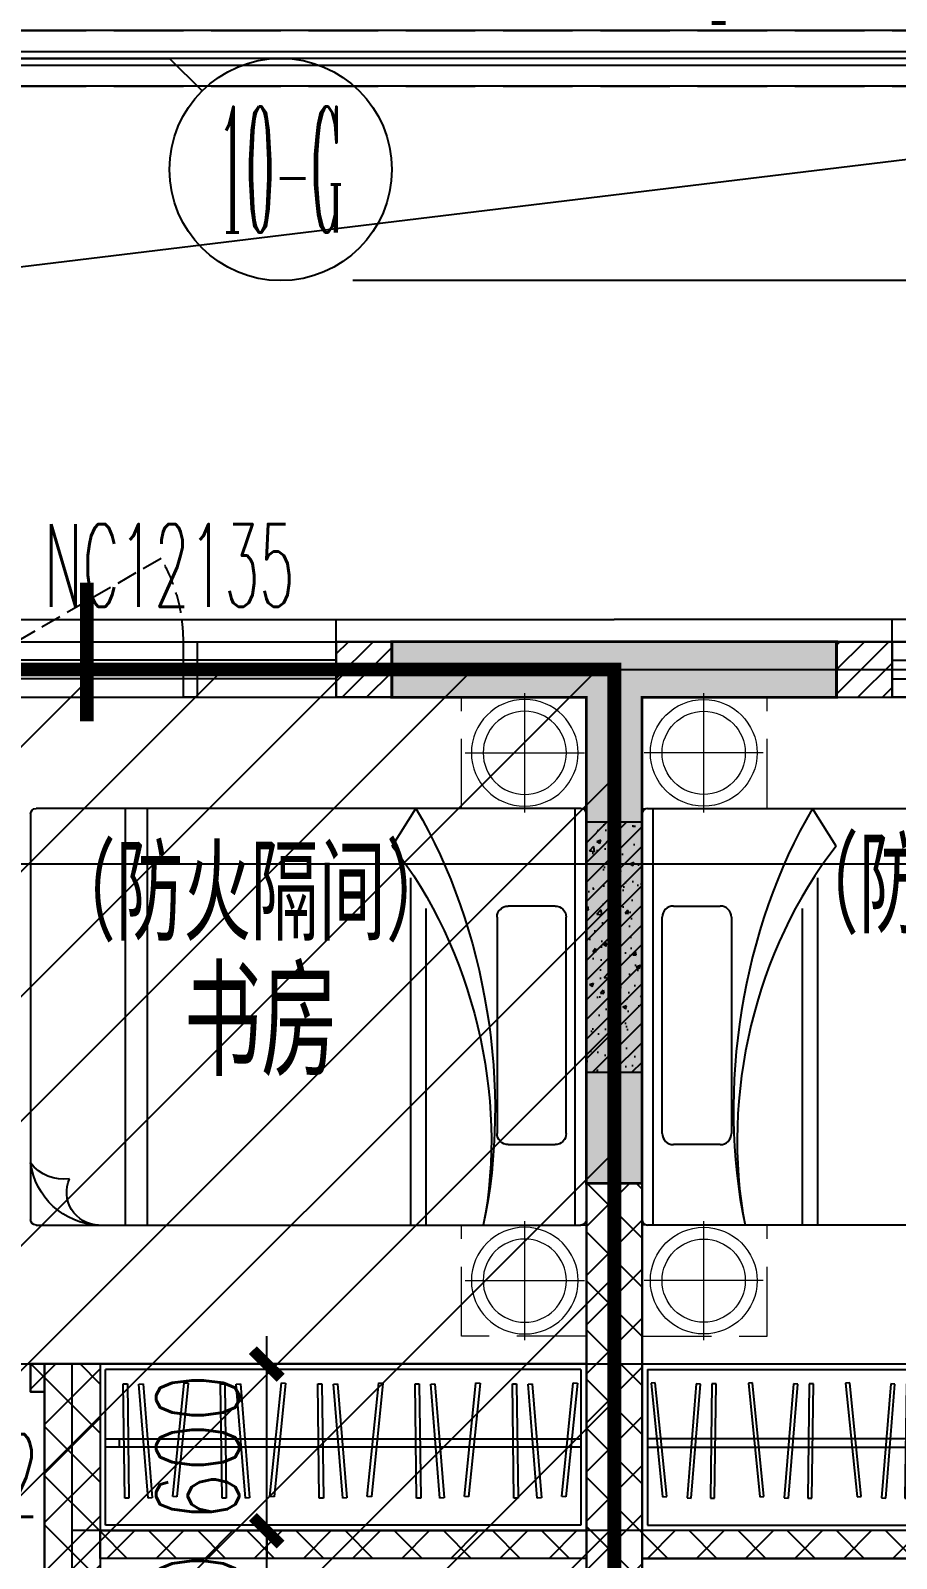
# Model space of a CAD drawing. Header units: millimetres. Extents: x 815519 to 890079, y 147095 to 251022.
# Drawn here: x 834519 to 837635, y 157595 to 163096 of the extents above; entities that cross this region are included whole.
import ezdxf
from ezdxf.enums import TextEntityAlignment as Align

# ---------------------------------------------------------------- set-up
doc = ezdxf.new("R2010")
doc.units = ezdxf.units.MM
doc.header["$LTSCALE"] = 1000
for name, pattern in [('__DASH', [0.35, 0.25, -0.1]), ('DASH', [0.35, 0.25, -0.1]), ('DOTE', [61.468, 50.8, -5.08, 0.508, -5.08])]:
    doc.linetypes.add(name, pattern=pattern)
doc.layers.get('Defpoints').update_dxf_attribs({"color": 1})
for name, color, linetype in [('000-深灰', 8, 'Continuous'), ('A-WIND（门窗）', 155, 'Continuous'), ('AXIS', 3, 'Continuous'), ('AXIS_TEXT', 7, 'Continuous'), ('DIM_IDEN', 3, 'Continuous'), ('DOOR_FIRE_TEXT', 7, 'Continuous'), ('HANDRAIL', 3, 'Continuous'), ('PC_预制外墙', 11, 'Continuous'), ('PC_预制外墙填充', 252, 'Continuous'), ('PUB_DIM', 3, 'Continuous'), ('PUB_HATCH', 8, 'Continuous'), ('PUB_TEXT', 7, 'Continuous'), ('SURFACE', 6, 'Continuous'), ('WALL', 2, 'Continuous'), ('WINDOW', 4, 'Continuous'), ('WINDOW_TEXT', 7, 'Continuous'), ('家具', 47, 'Continuous'), ('屋面索引', 6, 'Continuous'), ('总内隔墙', 30, 'Continuous'), ('梁虚线', 134, 'DASH'), ('看线', 163, 'Continuous'), ('砼墙', 3, 'Continuous')]:
    doc.layers.add(name, color=color, linetype=linetype)
doc.layers.add('DOTE', color=1, linetype='DOTE', plot=False)
doc.layers.add('FF-活动家具', color=33, linetype='Continuous', lineweight=0)
doc.styles.add('_TCH_AXIS', font='COMPLEX', dxfattribs={"bigfont": 'GBCBIG'})
doc.styles.add('_TCH_DIM_T3', font='SIMPLEX.shx', dxfattribs={"width": 0.7, "bigfont": 'GBCBIG.shx'})
doc.styles.add('_TCH_LABEL', font='COMPLEX', dxfattribs={"bigfont": 'GBCBIG'})
doc.styles.add('_TCH_WINDOW', font='SIMPLEX', dxfattribs={"height": 3.5, "bigfont": 'GBCBIG'})
doc.styles.add('COMPLEX', font='COMPLEX')
doc.dimstyles.new('_TCH_ARCH&&100', dxfattribs={"dimtxt": 297.5, "dimasz": 100, "dimexe": 250, "dimexo": 300, "dimgap": 100, "dimtad": 1, "dimdec": 0, "dimzin": 0, "dimdsep": 46, "dimtxsty": '_TCH_DIM_T3', "dimblk": 'ARCHTICK', "dimcen": 0.09, "dimclrt": 7, "dimazin": 2, "dimtfac": 1, "dimtdec": 0, "dimtix": 1, "dimtmove": 2, "dimatfit": 3, "dimfxl": 1, "dimtolj": 1, "dimtzin": 0, "dimarcsym": 0})

# ---------------------------------------------------------------- blocks, each defined once
blk = doc.blocks.new('_AXISO')
blk.add_circle((0, 0), 0.5)
at = {"layer": 'AXIS_TEXT', "style": 'COMPLEX', "width": 1.041667}
blk.add_attdef('A', text='', height=0.56, dxfattribs=at).set_placement((-0.25, -0.28), (0.25, -0.28), align=Align.FIT)
blk = doc.blocks.new('_ArchTick')
at = {"color": 0, "linetype": 'ByBlock', "const_width": 0.4}
blk.add_lwpolyline([(-0.5, -0.5), (0.5, 0.5)], dxfattribs=at)
blk = doc.blocks.new('*D714')
at = {"layer": 'Defpoints', "color": 0, "transparency": 16777216}
for p in [(-355382.9, 349650), (-354583.1, 349650), (-355382.9, 348950)]:
    blk.add_point(p, dxfattribs=at)
at = {"layer": 'PUB_DIM', "color": 0, "lineweight": -2, "transparency": 16777216}
for p, q in [((-354583.1, 349650), (-354583.1, 349750)), ((-355082.9, 349650), (-354333.1, 349650)), ((-354583.1, 348950), (-354583.1, 349650)), ((-355082.9, 348950), (-354333.1, 348950)), ((-354583.1, 348950), (-354583.1, 348850))]:
    blk.add_line(p, q, dxfattribs=at)
at = {"layer": 'PUB_DIM', "color": 0, "lineweight": -2, "transparency": 16777216, "xscale": 100, "yscale": 100, "zscale": 100}
for p, rotation in [((-354583.1, 349650), 270), ((-354583.1, 348950), 90)]:
    blk.add_blockref('_ArchTick', p, dxfattribs=dict(at, rotation=rotation))
at = {"layer": 'PUB_DIM', "color": 7, "transparency": 16777216, "insert": (-354831.8, 349300), "char_height": 297.5, "attachment_point": 5, "rotation": 90, "style": '_TCH_DIM_T3'}
blk.add_mtext('\\A1;700', dxfattribs=at)
blk = doc.blocks.new('*D715')
at = {"layer": 'Defpoints', "color": 0, "transparency": 16777216}
for p in [(-355382.9, 350250), (-354583.1, 350250), (-355382.9, 349650)]:
    blk.add_point(p, dxfattribs=at)
at = {"layer": 'PUB_DIM', "color": 0, "lineweight": -2, "transparency": 16777216}
for p, q in [((-354583.1, 350250), (-354583.1, 350350)), ((-355082.9, 350250), (-354333.1, 350250)), ((-354583.1, 349650), (-354583.1, 350250)), ((-355082.9, 349650), (-354333.1, 349650)), ((-354583.1, 349650), (-354583.1, 349550))]:
    blk.add_line(p, q, dxfattribs=at)
at = {"layer": 'PUB_DIM', "color": 0, "lineweight": -2, "transparency": 16777216, "xscale": 100, "yscale": 100, "zscale": 100}
for p, rotation in [((-354583.1, 350250), 270), ((-354583.1, 349650), 90)]:
    blk.add_blockref('_ArchTick', p, dxfattribs=dict(at, rotation=rotation))
at = {"layer": 'PUB_DIM', "color": 7, "transparency": 16777216, "insert": (-354831.8, 349950), "char_height": 297.5, "attachment_point": 5, "rotation": 90, "style": '_TCH_DIM_T3'}
blk.add_mtext('\\A1;600', dxfattribs=at)
blk = doc.blocks.new('$WINLIB2D$00000001')
for p, q in [((-0.5, 0.5), (0.5, 0.5)), ((-0.5, 0.5), (-0.5, -0.5)), ((0.5, -0.5), (0.5, 0.5)), ((0.5, 0.1667), (-0.5, 0.1667)), ((0.5, -0.1667), (-0.5, -0.1667)), ((-0.5, -0.5), (0.5, -0.5))]:
    blk.add_line(p, q)
blk = doc.blocks.new('3A户型-平面')
at = {"layer": 'A-WIND（门窗）', "linetype": 'DASH', "ltscale": 0.3}
blk.add_line((1074700.6, -1138121), (1074181, -1138421), dxfattribs=at)
at = {"layer": 'A-WIND（门窗）'}
blk.add_lwpolyline([(1074831, -1138421), (1074831, -1138621), (1074781, -1138621), (1074781, -1138421)], close=True, dxfattribs=at)
at = {"layer": 'A-WIND（门窗）', "linetype": 'DASH', "ltscale": 0.3}
blk.add_arc((1074181, -1138421), 600, 0, 30, dxfattribs=at)
at = {"layer": 'SURFACE'}
for p, q in [((1072951, -1138341), (1076331, -1138341)), ((1075331, -1138421), (1075331, -1138341))]:
    blk.add_line(p, q, dxfattribs=at)
at = {"layer": 'WALL'}
for p, q in [((1076331, -1138421), (1075331, -1138421)), ((1075331, -1138421), (1075331, -1138621)), ((1076331, -1138421), (1076481, -1138421)), ((1075331, -1138621), (1076231, -1138621)), ((1076231, -1138621), (1076231, -1141621)), ((1076431, -1138621), (1076431, -1141721)), ((1076431, -1138621), (1076481, -1138621)), ((1074481.2, -1141021), (1074231, -1141021)), ((1074231, -1141021), (1074231, -1141121)), ((1074481.2, -1141021), (1074481.2, -1141621)), ((1074231, -1141121), (1074281.2, -1141121)), ((1074281.2, -1141121), (1074281.2, -1141721)), ((1074481.2, -1141621), (1076231, -1141621)), ((1074281.2, -1141721), (1074281.2, -1142221)), ((1076431, -1141721), (1076431, -1144921))]:
    blk.add_line(p, q, dxfattribs=at)
at = {"layer": 'WINDOW'}
ref = blk.add_blockref('$WINLIB2D$00000001', (1074731, -1138521), dxfattribs=dict(at, xscale=1200, yscale=-200, zscale=1200, rotation=5.502837954355176e-10))
ref.add_attrib('A', 'NC12135', (1074279.5, -1138294.8), dxfattribs={"layer": 'WINDOW_TEXT', "height": 297.5, "style": '_TCH_WINDOW', "width": 0.494118})
at = {"layer": 'DOOR_FIRE_TEXT', "style": '_TCH_WINDOW', "width": 0.494118}
blk.add_text('0922', height=297.5, dxfattribs=at).set_placement((1073755, -1141571))
blk = doc.blocks.new('3A户型-平面-反')
at = {"layer": 'SURFACE'}
for p, q in [((-117806.8, 131880), (-121186.8, 131880)), ((-120186.8, 131800), (-120186.8, 131880))]:
    blk.add_line(p, q, dxfattribs=at)
at = {"layer": 'WALL'}
for p, q in [((-121186.8, 131800), (-121336.8, 131800)), ((-120186.8, 131800), (-121186.8, 131800)), ((-120186.8, 131600), (-120186.8, 131800)), ((-121286.8, 131600), (-121336.8, 131600)), ((-121286.8, 131600), (-121286.8, 128500)), ((-121086.8, 131600), (-121086.8, 128600)), ((-121086.8, 131600), (-120186.8, 131600)), ((-119337, 128600), (-121086.8, 128600)), ((-121286.8, 128500), (-121286.8, 125300)), ((-119337, 128500), (-121086.8, 128500)), ((-121086.8, 128500), (-121086.8, 125300))]:
    blk.add_line(p, q, dxfattribs=at)
at = {"layer": 'WINDOW', "xscale": 1200, "yscale": 200, "zscale": 1200, "rotation": 179.9999999994455}
blk.add_blockref('$WINLIB2D$00000001', (-119586.8, 131700), dxfattribs=at)
blk = doc.blocks.new('10#楼-房间功能')
at = {"layer": 'PUB_TEXT', "color": 1, "style": '_TCH_LABEL'}
for p in [(-352696.2, 411811), (-355369.7, 411784.5)]:
    blk.add_text('（防火隔间）', height=337.59, dxfattribs=at).set_placement(p)
at = {"layer": 'PUB_TEXT', "style": '_TCH_LABEL'}
blk.add_text('书房', height=385.82, dxfattribs=at).set_placement((-354881.3, 411296.7))
blk = doc.blocks.new('A$C388B4B4C')
at = {"layer": 'FF-活动家具'}
for p, q in [((228, 428.9), (228, 0)), ((13.6, 214.4), (442.5, 214.4))]:
    blk.add_line(p, q, dxfattribs=at)
at = {"layer": 'FF-活动家具', "linetype": 'DASH'}
blk.add_lwpolyline([(0, 414.4), (0, 14.4), (450, 14.4), (450, 414.4)], close=True, dxfattribs=at)
at = {"layer": 'FF-活动家具'}
for radius in [192, 149.7]:
    blk.add_circle((228, 214.4, 0), radius, dxfattribs=at)
blk = doc.blocks.new('3A-左户家具')
at = {"layer": '家具'}
for p, q in [((-506728.5, 388780), (-506728.5, 387320)), ((-504748.5, 388800), (-506708.5, 388800)), ((-506387, 387300), (-506387, 388800)), ((-506308.3, 387300), (-506308.3, 388800)), ((-505427, 388664.4), (-505342, 388800)), ((-504768.5, 387300), (-504768.5, 388800)), ((-504728.5, 387320), (-504728.5, 388780)), ((-505360.6, 387300), (-505360.6, 388549.6)), ((-505305.4, 387300), (-505305.4, 388439.3)), ((-504841.3, 388448.4), (-505010, 388448.4)), ((-505050, 388408.4), (-505050, 387629.8)), ((-504801.3, 387629.8), (-504801.3, 388408.4)), ((-505010, 387589.8), (-504841.3, 387589.8)), ((-506708.5, 387300), (-504748.5, 387300)), ((-504728.5, 386800), (-506478.5, 386800)), ((-506478.5, 386800), (-506478.5, 386200)), ((-504748.5, 386780), (-506458.5, 386780)), ((-506458.5, 386220), (-506458.5, 386780)), ((-504748.5, 386780), (-504748.5, 386220)), ((-504728.5, 386800), (-504728.5, 386200)), ((-506395, 386728.2), (-506380, 386728.4)), ((-506389.6, 386317.1), (-506395, 386728.2)), ((-506380, 386728.4), (-506374.6, 386317.3)), ((-506338.7, 386727.1), (-506323.7, 386728.1)), ((-506305.4, 386317.1), (-506338.7, 386727.1)), ((-506323.7, 386728.1), (-506290.5, 386318.2)), ((-506217.2, 386323.4), (-506176, 386732.5)), ((-506161.1, 386731), (-506202.3, 386321.9)), ((-506176, 386732.5), (-506161.1, 386731)), ((-506045, 386728.2), (-506030, 386728.4)), ((-506039.6, 386317.1), (-506045, 386728.2)), ((-506030, 386728.4), (-506024.6, 386317.3)), ((-505988.7, 386727.1), (-505973.7, 386728.1)), ((-505955.4, 386317.1), (-505988.7, 386727.1)), ((-505973.7, 386728.1), (-505940.5, 386318.2)), ((-505867.2, 386323.4), (-505826, 386732.5)), ((-505811.1, 386731), (-505852.3, 386321.9)), ((-505826, 386732.5), (-505811.1, 386731)), ((-505695, 386728.2), (-505680, 386728.4)), ((-505689.6, 386317.1), (-505695, 386728.2)), ((-505680, 386728.4), (-505674.6, 386317.3)), ((-505638.7, 386727.1), (-505623.7, 386728.1)), ((-505605.4, 386317.1), (-505638.7, 386727.1)), ((-505623.7, 386728.1), (-505590.5, 386318.2)), ((-505517.2, 386323.4), (-505476, 386732.5)), ((-505461.1, 386731), (-505502.3, 386321.9)), ((-505476, 386732.5), (-505461.1, 386731)), ((-505345, 386728.2), (-505330, 386728.4)), ((-505339.6, 386317.1), (-505345, 386728.2)), ((-505330, 386728.4), (-505324.6, 386317.3)), ((-505288.7, 386727.1), (-505273.7, 386728.1)), ((-505255.4, 386317.1), (-505288.7, 386727.1)), ((-505273.7, 386728.1), (-505240.5, 386318.2)), ((-505167.2, 386323.4), (-505126, 386732.5)), ((-505111.1, 386731), (-505152.3, 386321.9)), ((-505126, 386732.5), (-505111.1, 386731)), ((-504995, 386728.2), (-504980, 386728.4)), ((-504989.6, 386317.1), (-504995, 386728.2)), ((-504980, 386728.4), (-504974.6, 386317.3)), ((-504938.7, 386727.1), (-504923.7, 386728.1)), ((-504905.4, 386317.1), (-504938.7, 386727.1)), ((-504923.7, 386728.1), (-504890.5, 386318.2)), ((-504817.2, 386323.4), (-504776, 386732.5)), ((-504761.1, 386731), (-504802.3, 386321.9)), ((-504776, 386732.5), (-504761.1, 386731)), ((-506458.5, 386530), (-504748.5, 386530)), ((-504748.5, 386500), (-506458.5, 386500)), ((-506408.2, 386500), (-506408.2, 386530)), ((-506374.6, 386317.3), (-506389.6, 386317.1)), ((-506290.5, 386318.2), (-506305.4, 386317.1)), ((-506202.3, 386321.9), (-506217.2, 386323.4)), ((-506024.6, 386317.3), (-506039.6, 386317.1)), ((-505940.5, 386318.2), (-505955.4, 386317.1)), ((-505852.3, 386321.9), (-505867.2, 386323.4)), ((-505674.6, 386317.3), (-505689.6, 386317.1)), ((-505590.5, 386318.2), (-505605.4, 386317.1)), ((-505502.3, 386321.9), (-505517.2, 386323.4)), ((-505324.6, 386317.3), (-505339.6, 386317.1)), ((-505240.5, 386318.2), (-505255.4, 386317.1)), ((-505152.3, 386321.9), (-505167.2, 386323.4)), ((-504974.6, 386317.3), (-504989.6, 386317.1)), ((-504890.5, 386318.2), (-504905.4, 386317.1)), ((-504802.3, 386321.9), (-504817.2, 386323.4)), ((-506478.5, 386200), (-504728.5, 386200)), ((-504748.5, 386220), (-506458.5, 386220))]:
    blk.add_line(p, q, dxfattribs=at)
at = {"layer": '家具', "extrusion": (0, 0, -1)}
for centre, major_axis, ratio, start_param, end_param in [((-506708.5, 388780), (14.1, 14.1), 1, 3.926991, 5.497787), ((-505958.2, 387929.1), (-225.3, 1406.2), 0.620308, 1.005864, 2.131234), ((-504748.5, 388780), (-14.1, 14.1), 1, 0.785398, 2.356194), ((-505981.5, 387808.8), (-295.2, 1237.2), 0.696485, 0.984646, 2.153189), ((-505010, 388408.4), (-28.3, 28.3), 1, 5.497787, 7.068583), ((-504841.3, 388408.4), (28.3, 28.3), 1, -0.785398, 0.785398), ((-505010, 387629.8), (28.3, 28.3), 1, 2.356194, 3.926991), ((-504841.3, 387629.8), (-28.3, 28.3), 1, 2.356194, 3.926991), ((-506609.9, 387615.5), (106.1, 106.1), 1, 2.212162, 3.268401), ((-506472.9, 387557.5), (182.3, 182.3), 1, 2.401586, 3.795472), ((-506480.3, 387418.4), (-83.8, 83.8), 1, 3.963084, 5.921309), ((-506708.5, 387320), (-14.1, 14.1), 1, 3.926991, 5.497787), ((-504748.5, 387320), (14.1, 14.1), 1, 0.785398, 2.356194)]:
    blk.add_ellipse(centre, major_axis=major_axis, ratio=ratio, start_param=start_param, end_param=end_param, dxfattribs=at)
at = {"layer": 'FF-活动家具', "linetype": 'DASH', "xscale": -1, "rotation": 180}
for p in [(-505178.5, 389214.4), (-505178.5, 387314.4)]:
    blk.add_blockref('A$C388B4B4C', p, dxfattribs=at)
blk = doc.blocks.new('10#-剪力墙-初')
at = {"layer": 'PUB_HATCH'}
blk.add_hatch(color=256, dxfattribs=at).paths.add_polyline_path([(666012.9, -144950.9), (666212.9, -144950.9), (666212.9, -143200.9), (666912.9, -143200.9), (666912.9, -143000.9), (665312.9, -143000.9), (665312.9, -143200.9), (666012.9, -143200.9)])
at = {"layer": '砼墙', "color": 5, "ltscale": 1, "const_width": 10}
blk.add_lwpolyline([(666012.9, -144950.9), (666012.9, -143200.9), (665312.9, -143200.9), (665312.9, -143000.9), (666212.9, -143000.9), (666912.9, -143000.9), (666912.9, -143200.9), (666212.9, -143200.9), (666212.9, -144950.9)], close=True, dxfattribs=at)
blk = doc.blocks.new('10#-标准层-装备式')
at = {"layer": 'PC_预制外墙填充'}
h = blk.add_hatch(dxfattribs=at)
h.set_pattern_fill('ANSI31', color=256, scale=500, style=0)
h.set_pattern_definition([(45, (-572752.71, 434421.08), (-44.194174, 44.194174), [])])
h.paths.add_polyline_path([(198313.5, 539000), (198513.5, 539000), (198513.5, 539600), (198313.5, 539600)])
h.paths.add_polyline_path([(195313.5, 539000), (195113.5, 539000), (195113.5, 539600), (195313.5, 539600)])
h.paths.add_polyline_path([(188313.5, 537000), (188113.5, 537000), (188113.5, 536400), (188313.5, 536400)])
h.paths.add_polyline_path([(183313.5, 536400), (183113.5, 536400), (183113.5, 537000), (183313.5, 537000)])
h.paths.add_polyline_path([(181513.5, 536400), (181513.5, 537000)])
h.paths.add_polyline_path([(181713.5, 537000), (181513.5, 537000), (181513.5, 536400), (181713.5, 536400)])
h.paths.add_polyline_path([(176713.5, 536400), (176513.5, 536400), (176513.5, 537000), (176713.5, 537000)])
h.paths.add_polyline_path([(169313.5, 538000), (169513.5, 538000), (169513.5, 538800), (169313.5, 538800)])
h.paths.add_polyline_path([(165813.5, 538000), (166013.5, 538000), (166013.5, 538800), (165813.5, 538800)])
h.paths.add_polyline_path([(166513.5, 547200), (165813.5, 547200), (165813.5, 547400), (166513.5, 547400)])
h.paths.add_polyline_path([(185513.5, 543700), (185713.5, 543700), (185713.5, 543000), (185513.5, 543000)])
h.paths.add_polyline_path([(179313.5, 543000), (179113.5, 543000), (179113.5, 543700), (179313.5, 543700)])
h.paths.add_polyline_path([(198313.5, 543000), (198513.5, 543000), (198513.5, 541500), (198313.5, 541500)])
h.paths.add_polyline_path([(197613.5, 539000), (197613.5, 538800), (198513.5, 538800), (198513.5, 539000)])
h.paths.add_polyline_path([(196113.5, 538800), (196113.5, 539000), (195113.5, 539000), (195113.5, 538800)])
h.paths.add_polyline_path([(194813.5, 550500), (194813.5, 550700), (194163.5, 550700), (194163.5, 550500)])
h.paths.add_polyline_path([(193013.5, 550700), (193013.5, 550500), (193763.5, 550500), (193763.5, 550700)])
h.paths.add_polyline_path([(191513.5, 550500), (191513.5, 550700), (191013.5, 550700), (191013.5, 550500)])
h.paths.add_polyline_path([(187013.5, 552800.3), (187013.5, 552600), (187913.5, 552600), (187913.5, 552800.3)])
h.paths.add_polyline_path([(185713.5, 549800), (185913.5, 549800), (185913.5, 549900), (185713.5, 549900)])
h.paths.add_polyline_path([(185913.5, 548000), (185713.5, 548000), (185713.5, 547700), (185913.5, 547700)])
h.paths.add_polyline_path([(187213.5, 544400), (187413.5, 544400), (187413.5, 544900), (187213.5, 544900)])
h.paths.add_polyline_path([(187413.5, 543798.4), (187213.5, 543798.4), (187213.5, 543700), (187413.5, 543700)])
h.paths.add_polyline_path([(186313.5, 542800), (186313.5, 543000), (185713.5, 543000), (185713.5, 542800)])
h.paths.add_polyline_path([(186913.5, 543000), (186913.5, 542800), (187013.5, 542800), (187013.5, 543000)])
h.paths.add_polyline_path([(183413.5, 543500), (183413.5, 543700), (183213.5, 543700), (183213.5, 543500)])
h.paths.add_polyline_path([(184613.5, 543700), (184613.5, 543500), (185513.5, 543500), (185513.5, 543700)])
h.paths.add_polyline_path([(181413.5, 543700), (181413.5, 543500), (181613.5, 543500), (181613.5, 543700)])
h.paths.add_polyline_path([(180213.5, 543500), (180213.5, 543700), (179313.5, 543700), (179313.5, 543500)])
h.paths.add_polyline_path([(178513.5, 543000), (178513.5, 542800), (179113.5, 542800), (179113.5, 543000)])
h.paths.add_polyline_path([(177913.5, 542800), (177913.5, 543000), (177813.5, 543000), (177813.5, 542800)])
h.paths.add_polyline_path([(177413.5, 544400), (177613.5, 544400), (177613.5, 544900), (177413.5, 544900)])
h.paths.add_polyline_path([(177613.5, 543800), (177413.5, 543800), (177413.5, 543700), (177613.5, 543700)])
h.paths.add_polyline_path([(178413.5, 549800), (178613.5, 549800), (178613.5, 549900), (178413.5, 549900)])
h.paths.add_polyline_path([(178613.5, 547800), (178413.5, 547800), (178413.5, 547700), (178613.5, 547700)])
h.paths.add_polyline_path([(177313.5, 552600), (177313.5, 552800), (176413.5, 552800), (176413.5, 552600)])
h.paths.add_polyline_path([(172713.5, 550900), (172713.5, 550700), (173613.5, 550700), (173613.5, 550900)])
h.paths.add_polyline_path([(172063.5, 550700), (172063.5, 550900), (171863.5, 550900), (171863.5, 550700)])
h.paths.add_polyline_path([(170763.5, 550600), (170763.5, 550400), (171213.5, 550400), (171213.5, 550600)])
h.paths.add_polyline_path([(168863.5, 550600), (168863.5, 550400), (170163.5, 550400), (170163.5, 550600)])
h.paths.add_polyline_path([(167363.5, 550400), (167363.5, 550600), (167163.5, 550600), (167163.5, 550400)])
h.paths.add_polyline_path([(165813.5, 547000), (166013.5, 547000), (166013.5, 547200), (165813.5, 547200)])
h.paths.add_polyline_path([(166013.5, 545500), (165813.5, 545500), (165813.5, 544700), (166013.5, 544700)])
h.paths.add_polyline_path([(165813.5, 544350), (166013.5, 544350), (166013.5, 544500.1), (165813.5, 544500.1)])
h.paths.add_polyline_path([(166013.5, 543750), (165813.5, 543750), (165813.5, 542800), (166013.5, 542800)])
h.paths.add_polyline_path([(168513.5, 538200), (168513.5, 538000), (169313.5, 538000), (169313.5, 538200)])
h.paths.add_polyline_path([(166713.5, 538000), (166713.5, 538200), (166013.5, 538200), (166013.5, 538000)])
h.paths.add_polyline_path([(172213.5, 539000), (172213.5, 538800), (172413.5, 538800), (172413.5, 539000)])
h.paths.add_polyline_path([(170213.5, 538800), (170213.5, 539000), (170013.5, 539000), (170013.5, 538800)])
h.paths.add_polyline_path([(175813.5, 537200), (175813.5, 537000), (176013.5, 537000), (176013.5, 537200)])
h.paths.add_polyline_path([(173813.5, 537000), (173813.5, 537200), (173613.5, 537200), (173613.5, 537000)])
h.paths.add_polyline_path([(177513.5, 536200), (177513.5, 536400), (176513.5, 536400), (176513.5, 536200)])
h.paths.add_polyline_path([(181163.5, 536400), (181163.5, 536200), (181713.5, 536200), (181713.5, 536400)])
h.paths.add_polyline_path([(179663.5, 536200), (179663.5, 536400), (179013.5, 536400), (179013.5, 536200)])
h.paths.add_polyline_path([(183663.5, 536200), (183663.5, 536400), (183113.5, 536400), (183113.5, 536200)])
h.paths.add_polyline_path([(187313.5, 536400), (187313.5, 536200), (188313.5, 536200), (188313.5, 536400)])
h.paths.add_polyline_path([(185813.5, 536200), (185813.5, 536400), (185163.5, 536400), (185163.5, 536200)])
h.paths.add_polyline_path([(191013.5, 537200), (191013.5, 537000), (191213.5, 537000), (191213.5, 537200)])
h.paths.add_polyline_path([(189013.5, 537000), (189013.5, 537200), (188813.5, 537200), (188813.5, 537000)])
h.paths.add_polyline_path([(194413.5, 539800), (194413.5, 539600), (194613.5, 539600), (194613.5, 539800)])
h.paths.add_polyline_path([(192413.3, 539600), (192413.3, 539800), (192213.5, 539800), (192213.5, 539600)])
h.paths.add_polyline_path([(197613.5, 545900), (197413.5, 545900), (197413.5, 545000), (197613.5, 545000)])
h.paths.add_polyline_path([(197413.5, 546550), (197613.5, 546550), (197613.5, 547300), (197413.5, 547300)])
at = {"layer": 'PC_预制外墙'}
for points in [[(181413.5, 543700), (181613.5, 543700), (181613.5, 543500), (181413.5, 543500), (181413.5, 543700)], [(183413.5, 543700), (183213.5, 543700), (183213.5, 543500), (183413.5, 543500), (183413.5, 543700)]]:
    blk.add_lwpolyline(points, dxfattribs=at)
blk = doc.blocks.new('10#楼-装配式-标准层')
at = {"layer": 'PUB_HATCH'}
h = blk.add_hatch(dxfattribs=at)
h.set_pattern_fill('钢筋混凝土', color=256, scale=20, style=0)
h.set_pattern_definition([(45, (0, 0), (-35.355339, 35.355339), []), (50, (0, 0), (143.452037, -12.550427), [15, -165]), (355, (0, 0), (-27.750267, 150.438427), [12, -132]), (100.4514, (11.95, -1.05), (115.701876, 137.88791), [12.748038, -140.228422]), (46.1842, (0, 40), (213.44821, -33.103803), [22.5, -247.5]), (96.6356, (17.79, 37.24), (186.93254, 194.823574), [19.12206, -210.3426]), (351.1842, (0, 40), (186.93239, 194.82372), [18, -198]), (21, (20, 30), (119.38141, -80.523778), [15, -165]), (326, (20, 30), (48.663066, 145.03001), [12, -132]), (71.4514, (29.95, 23.29), (168.044526, 64.5061), [12.748038, -140.228422]), (37.5, (0, 0), (2.431971, 66.5787708), [0, -130.4, 0, -134, 0, -132.5]), (7.5, (0, 0), (52.6139075, 78.882342), [0, -76.4, 0, -127.4, 0, -50.5]), (327.5, (-44.6, 0), (106.764487, -4.5109743), [0, -50, 0, -156, 0, -207]), (317.5, (-64.6, 0), (116.637234, 20.020996), [0, -65, 0, -103.6, 0, -147])])
h.paths.add_polyline_path([(182313.5, 543050), (182313.5, 542150), (182513.5, 542150), (182513.5, 543050)])
at = {"layer": 'WALL'}
for p, q in [((182313.5, 543050), (182313.5, 542150)), ((182513.5, 543050), (182313.5, 543050)), ((182513.5, 542150), (182513.5, 543050)), ((182313.5, 542150), (182513.5, 542150))]:
    blk.add_line(p, q, dxfattribs=at)
blk = doc.blocks.new('10#-ZPS-填充')
at = {"layer": '总内隔墙', "linetype": 'ByBlock'}
h = blk.add_hatch(dxfattribs=at)
h.set_pattern_fill('ANSI37', color=30, scale=1000)
h.set_pattern_definition([(45, (-1714200.95, 1041073.46), (-88.388348, 88.388348), []), (135, (-1714200.95, 1041073.46), (-88.388348, -88.388348), [])])
h.paths.add_polyline_path([(-213130, 1156175), (-211830, 1156175), (-211830, 1156075), (-213130, 1156075)])
h.paths.add_polyline_path([(-213130, 1155275), (-213030, 1155275), (-213030, 1156074.5), (-213130, 1156074.5)])
h.paths.add_polyline_path([(-214530, 1155275), (-213030, 1155275), (-213030, 1155175), (-214530, 1155175)])
h.paths.add_polyline_path([(-213430, 1153775), (-214530, 1153775), (-214530, 1153875), (-213430, 1153875)])
h.paths.add_polyline_path([(-214530, 1159374.5), (-214630, 1159374.5), (-214630, 1156775), (-214530, 1156775)])
h.paths.add_polyline_path([(-216730, 1153975), (-216930, 1153975), (-216930, 1154625), (-216730, 1154625)])
h.paths.add_polyline_path([(-216730, 1149875), (-216930, 1149875), (-216930, 1153775), (-216730, 1153775)])
h.paths.add_polyline_path([(-216730, 1153773.9), (-217379.9, 1153774.9), (-217379.9, 1153975), (-216730, 1153975)])
h.paths.add_polyline_path([(-222830, 1148775), (-223030, 1148775), (-223030, 1145275), (-222830, 1145275)])
h.paths.add_polyline_path([(-224080.2, 1149975), (-224280.2, 1149975), (-224280.2, 1148675), (-224080.2, 1148675)])
h.paths.add_polyline_path([(-224280.2, 1149375), (-226030, 1149375), (-226030, 1149275), (-224280.2, 1149275)])
h.paths.add_polyline_path([(-226230, 1150625), (-226030, 1150625), (-226030, 1148775), (-226230, 1148775)])
h.paths.add_polyline_path([(-227979.8, 1149375), (-226230, 1149375), (-226230, 1149275), (-227979.8, 1149275)])
h.paths.add_polyline_path([(-227979.8, 1148675), (-228180, 1148675), (-228180, 1149975), (-227979.8, 1149975)])
h.paths.add_polyline_path([(-229230, 1145275), (-229430, 1145275), (-229430, 1148775), (-229230, 1148775)])
h.paths.add_polyline_path([(-235530, 1153775), (-235330, 1153775), (-235330, 1149875), (-235530, 1149875)])
h.paths.add_polyline_path([(-235530, 1153975), (-234880, 1153975), (-234880, 1153775), (-235530, 1153775)])
h.paths.add_polyline_path([(-235530, 1153975), (-235330, 1153975), (-235330, 1154925), (-235530, 1154925)])
h.paths.add_polyline_path([(-239030, 1153675), (-239230, 1153675), (-239230, 1153575), (-239030, 1153575)])
h.paths.add_polyline_path([(-241830, 1156075), (-239230, 1156075), (-239230, 1156175), (-241830, 1156175)])
h.paths.add_polyline_path([(-214530, 1154175), (-214630, 1154175), (-214630, 1153775), (-214530, 1153775)])
h.paths.add_polyline_path([(-214730, 1156775), (-214730, 1156675), (-214530, 1156675), (-214530, 1156775)])
h.paths.add_polyline_path([(-215630, 1156675), (-215630, 1156775), (-216730, 1156775), (-216730, 1156675)])
h.paths.add_polyline_path([(-214630, 1156275), (-214530, 1156275), (-214530, 1156675), (-214630, 1156675)])
h.paths.add_polyline_path([(-214530, 1155375), (-214630, 1155375), (-214630, 1155075), (-214530, 1155075)])
h.paths.add_polyline_path([(-223130, 1149975), (-223130, 1149875), (-223030, 1149875), (-223030, 1149975)])
h.paths.add_polyline_path([(-224030, 1149875), (-224030, 1149975), (-224080.2, 1149975), (-224080.2, 1149875)])
h.paths.add_polyline_path([(-221830, 1148775), (-221830, 1148675), (-220430, 1148675), (-220430, 1148775)])
h.paths.add_polyline_path([(-222730, 1148675), (-222730, 1148775), (-222830, 1148775), (-222830, 1148675)])
h.paths.add_polyline_path([(-224030, 1148675), (-224030, 1148775), (-224080.2, 1148775), (-224080.2, 1148675)])
h.paths.add_polyline_path([(-223130, 1148775), (-223130, 1148675), (-223030, 1148675), (-223030, 1148775)])
h.paths.add_polyline_path([(-229130, 1149875), (-229130, 1149975), (-229230, 1149975), (-229230, 1149875)])
h.paths.add_polyline_path([(-228230, 1149975), (-228230, 1149875), (-228179.8, 1149875), (-228179.8, 1149975)])
h.paths.add_polyline_path([(-228230, 1148775), (-228230, 1148675), (-228179.8, 1148675), (-228179.8, 1148775)])
h.paths.add_polyline_path([(-229130, 1148675), (-229130, 1148775), (-229230, 1148775), (-229230, 1148675)])
h.paths.add_polyline_path([(-229530, 1148775), (-229530, 1148675), (-229430, 1148675), (-229430, 1148775)])
h.paths.add_polyline_path([(-230430, 1148675), (-230430, 1148775), (-231830, 1148775), (-231830, 1148675)])
h.paths.add_polyline_path([(-233730, 1153075), (-233630, 1153075), (-233630, 1153777.9), (-233730, 1153777.9)])
h.paths.add_polyline_path([(-233630, 1152275), (-233730, 1152275), (-233730, 1151675), (-233630, 1151675)])
h.paths.add_polyline_path([(-237030, 1156076.4), (-237030, 1156273.6), (-237130, 1156273.6), (-237130, 1156076.4)])
h.paths.add_polyline_path([(-236230, 1156273.6), (-236230, 1156076.4), (-235530, 1156076.4), (-235530, 1156273.6)])
h.paths.add_polyline_path([(-239130, 1157275), (-239030, 1157275), (-239030, 1157375), (-239130, 1157375)])
h.paths.add_polyline_path([(-239030, 1156375), (-239130, 1156375), (-239130, 1156275), (-239030, 1156275)])
h.paths.add_polyline_path([(-239030, 1151775), (-239230, 1151775), (-239230, 1150875), (-239030, 1150875)])
h.paths.add_polyline_path([(-239230, 1152675), (-239030, 1152675), (-239030, 1152975), (-239230, 1152975)])
h.paths.add_polyline_path([(-218630, 1153075), (-218530, 1153075), (-218530, 1153775), (-218630, 1153775)])
h.paths.add_polyline_path([(-218630, 1151675), (-218530, 1151675), (-218530, 1152275), (-218630, 1152275)], flags=16)
at = {"layer": '总内隔墙', "color": 30, "linetype": 'ByBlock'}
for points in [[(-226230, 1150625), (-226030, 1150625), (-226030, 1148775), (-226230, 1148775)], [(-227979.8, 1148675), (-228180, 1148675), (-228180, 1149975), (-227979.8, 1149975)], [(-227979.8, 1149375), (-226230, 1149375), (-226230, 1149275), (-227979.8, 1149275)], [(-224280.2, 1149375), (-226030, 1149375), (-226030, 1149275), (-224280.2, 1149275)]]:
    blk.add_lwpolyline(points, close=True, dxfattribs=at)
blk.add_lwpolyline([(-228230, 1149975), (-228179.8, 1149975), (-228179.8, 1149875), (-228230, 1149875), (-228230, 1149975)], dxfattribs=at)
blk = doc.blocks.new('DAAB')
at = {"layer": '梁虚线', "ltscale": 1}
for p, q in [((225917.7, -670515.6), (232417.7, -670515.6)), ((225917.7, -670715.6), (232417.7, -670715.6)), ((224517.7, -672715.6), (228317.7, -672715.6)), ((229917.7, -672715.6), (233717.7, -672715.6)), ((224517.7, -672915.6), (228317.7, -672915.6)), ((229917.7, -672915.6), (233717.7, -672915.6)), ((229017.7, -676515.6), (229017.7, -674665.6)), ((229217.7, -676515.6), (229217.7, -674665.6))]:
    blk.add_line(p, q, dxfattribs=at)
blk.add_lwpolyline([(233917.7, -672715.6), (233917.7, -671515.6), (232417.7, -671515.6), (232417.7, -670715.6), (225917.7, -670715.6), (225917.7, -671515.6), (224317.7, -671515.6), (224317.7, -672715.6), (233917.7, -672715.6)], close=True, dxfattribs=at)
for points in [[(228317.7, -672715.6), (229217.7, -672715.6)], [(228317.7, -672915.6), (228317.7, -672715.6)], [(229217.7, -672715.6), (229917.7, -672715.6)], [(229917.7, -672715.6), (229917.7, -672915.6)], [(228317.7, -672915.6), (229017.7, -672915.6)], [(229017.7, -674665.6), (229017.7, -672915.6)], [(229217.7, -674665.6), (229217.7, -672915.6)], [(229217.7, -672915.6), (229917.7, -672915.6)], [(229217.7, -674665.6), (229017.7, -674665.6)]]:
    blk.add_lwpolyline(points, dxfattribs=at)
blk = doc.blocks.new('10#标准层轴网')
at = {"layer": 'AXIS'}
for p in [(-357233.1, 354950), (-354816, 354832.8)]:
    blk.add_line(p, (-354933.1, 354950), dxfattribs=at)
at = {"layer": 'DOTE'}
for p, q in [((-345833.1, 354950), (-360833.1, 354950)), ((-303473.1, 354150), (-370833.1, 354150)), ((-370833.1, 352750), (-348433.1, 352750)), ((-353333.1, 352750), (-353333.1, 342150)), ((-370833.1, 352050), (-345833.1, 352050)), ((-359133.1, 350250), (-347533.1, 350250)), ((-355282.9, 348950), (-355282.9, 350250)), ((-351383.3, 349650), (-355282.9, 349650))]:
    blk.add_line(p, q, dxfattribs=at)
at = {"layer": 'AXIS'}
ref = blk.add_blockref('_AXISO', (-354533.1, 354550), dxfattribs=dict(at, xscale=800, yscale=800, zscale=800))
ref.add_attrib('A', '10-G', dxfattribs={"layer": 'AXIS_TEXT', "height": 452.55, "style": '_TCH_AXIS', "width": 0.265823}).set_placement((-354759.4, 354323.7), (-354306.9, 354323.7), align=Align.FIT)
at = {"layer": 'PUB_DIM'}
for p1, p2, picture, middle in [((-355382.9, 349650), (-355382.9, 350250), '*D715', (-354831.8, 349950)), ((-355382.9, 348950), (-355382.9, 349650), '*D714', (-354831.8, 349300))]:
    dim = blk.add_aligned_dim(p1=p1, p2=p2, distance=-799.8, dimstyle='_TCH_ARCH&&100', dxfattribs=at)
    dim.commit()
    dim.dimension.update_dxf_attribs({"geometry": picture, "text_midpoint": middle})

msp = doc.modelspace()

# ---------------------------------------------------------------- hatches: boundary and pattern name
h = msp.add_hatch()
h.set_pattern_fill('ANSI31', color=1, scale=100)
edge = h.paths.add_edge_path()
edge.add_line((827319.5, 162095.4), (827319.5, 154395.4))
edge.add_line((827319.5, 154395.4), (830119.5, 152795.4))
edge.add_line((830119.5, 152795.4), (830119.5, 153495.4))
edge.add_line((830119.5, 153495.4), (830719.5, 153495.4))
edge.add_line((830719.5, 153495.4), (830719.5, 153495.4))
edge.add_line((830719.5, 153495.4), (835819.5, 153495.4))
edge.add_line((835819.5, 153495.4), (835819.5, 154295.4))
edge.add_line((835819.5, 154295.4), (836619.5, 154295.4))
edge.add_line((836619.5, 154295.4), (836619.5, 160795.4))
edge.add_line((836619.5, 160795.4), (833419.5, 160795.4))
edge.add_line((833419.5, 160795.4), (833419.5, 160195.4))
edge.add_line((833419.5, 160195.4), (833319.5, 160195.4))
edge.add_line((833319.5, 160195.4), (833319.5, 160095.4))
edge.add_line((833319.5, 160095.4), (831719.5, 160095.4))
edge.add_line((831719.5, 160095.4), (831719.4, 162195.4))
edge.add_line((831719.4, 162195.4), (827419.3, 162195.4))

# ---------------------------------------------------------------- linework, layer by layer
at = {"color": 1, "linetype": '__DASH', "const_width": 50}
msp.add_lwpolyline([(827319.5, 162095.4), (827319.5, 154395.4), (830119.5, 152795.4), (830119.5, 153495.4), (830719.5, 153495.4), (830719.5, 153495.4), (835819.5, 153495.4), (835819.5, 154295.4), (836619.5, 154295.4), (836619.5, 160795.4), (833419.5, 160795.4), (833419.5, 160195.4), (833319.5, 160195.4), (833319.5, 160095.4), (831719.5, 160095.4), (831719.4, 162195.4), (827419.3, 162195.4)], dxfattribs=at)
at = {"layer": '000-深灰'}
msp.add_lwpolyline([(833239.5, 160975.4), (834075.5, 162195.4), (839839.5, 162895.4)], dxfattribs=at)
at = {"layer": 'DIM_IDEN', "color": 5, "const_width": 50}
for points in [[(836994.9, 163115.4), (836994.9, 163615.4)], [(834721.8, 160608.4), (834721.8, 161108.4)]]:
    msp.add_lwpolyline(points, dxfattribs=at)
at = {"layer": 'HANDRAIL', "color": 33}
for p, q in [((839839.5, 163095.4), (833499.5, 163095.4)), ((839839.5, 162895.4), (833499.5, 162895.4))]:
    msp.add_line(p, q, dxfattribs=at)
at = {"layer": 'HANDRAIL'}
for p, q in [((833499.5, 163020.4), (839839.5, 163020.4)), ((833499.5, 162970.4), (839839.5, 162970.4))]:
    msp.add_line(p, q, dxfattribs=at)

# ---------------------------------------------------------------- block references
for name, p in [('10#-剪力墙-初', (170506.5, 303896.3)), ('DAAB', (607501.9, 833611)), ('3A户型-平面', (-239711.6, 1299316.4))]:
    msp.add_blockref(name, p)
at = {"layer": 'PUB_TEXT'}
msp.add_blockref('3A户型-平面-反', (957806.2, 29095.4), dxfattribs=at)
at = {"layer": '屋面索引'}
msp.add_blockref('10#-ZPS-填充', (1062749.5, -991679.6), dxfattribs=at)
at = {"layer": '总内隔墙', "color": 0}
for name in ['10#-标准层-装备式', '10#楼-装配式-标准层']:
    msp.add_blockref(name, (654206, -382804.6), dxfattribs=at)
at = {"layer": '看线'}
for name, p in [('10#标准层轴网', (1189952.5, -191954.6)), ('10#楼-房间功能', (1189952.5, -251965.6)), ('3A-左户家具', (1341248, -228504.6))]:
    msp.add_blockref(name, p, dxfattribs=at)
at = {"layer": '看线', "xscale": -1}
msp.add_blockref('3A-左户家具', (331991, -228504.6), dxfattribs=at)

doc.saveas('drawing.dxf')
